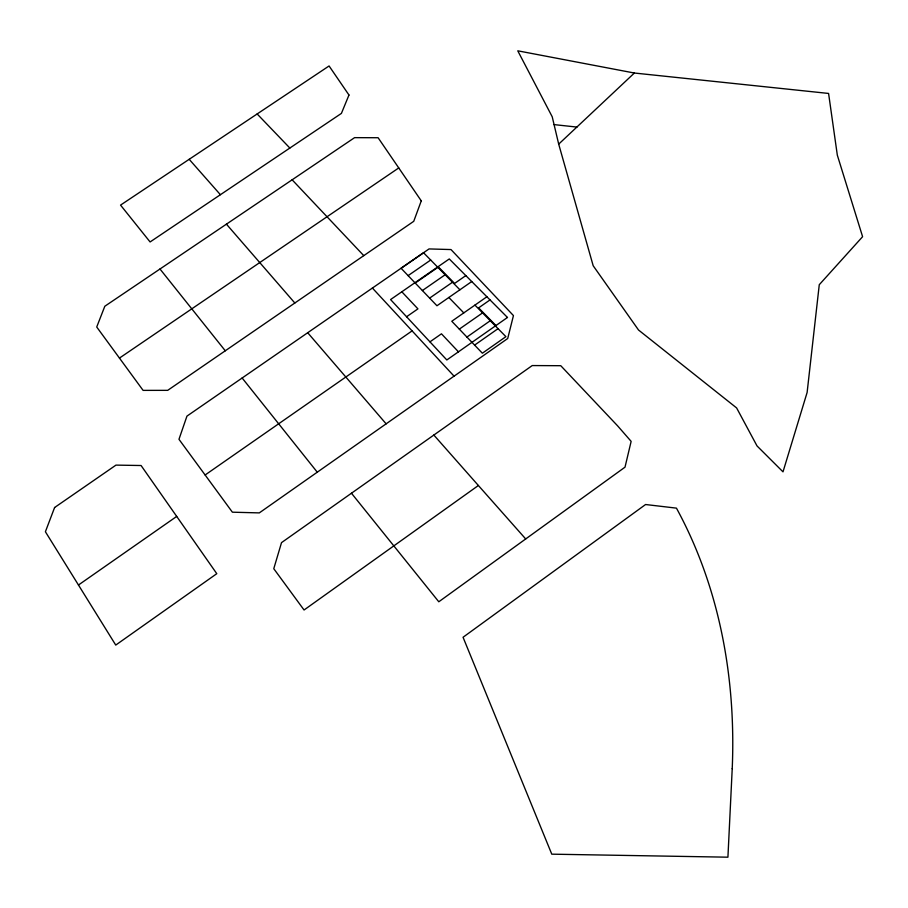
<?xml version="1.0" encoding="UTF-8"?>
<svg xmlns="http://www.w3.org/2000/svg" width="908" height="908" viewBox="0 0 908 908"><rect width="100%" height="100%" fill="white"/><g stroke="black" fill="none" stroke-linecap="round" stroke-linejoin="round"><path stroke-width="1.36" d="M558.692 144.134L634.374 73.026L828.584 93.445L837.324 155.154L862.6 236.693L819.266 284.715L807.121 392.46L783.002 471.854L757.022 445.93L736.615 407.93L638.528 330.013L593.185 265.749L558.692 144.134L552.223 116.792L517.764 50.814L634.374 73.026M525.698 538.955L478.38 485.496L304.055 609.994L273.773 568.703L281.514 542.632L532.247 365.561L560.769 365.708L617.588 425.829L631.139 441.367L625.01 467.166L438.791 601.777L351.464 493.226M474.612 345.108L498.061 328.662M454.057 376.139L259.302 512.895L232.391 512.191L178.967 439.302L186.957 416.114L429.053 248.928L451.004 249.564L513.451 315.587L507.708 338.514L454.068 376.173L372.405 288.052M78.463 585.013L176.708 516.414M429.949 341.851L441.458 333.815L458.449 351.827M490.014 299.912L478.607 307.88L495.961 325.541M459.323 329.127L482.579 312.885M466.928 337.072L490.275 320.728M205.129 474.986L412.119 330.864M486.892 296.768L451.787 321.262L482.364 353.212L505.915 336.664L474.941 305.111M422.39 290.549L445.158 274.761M429.632 298.108L452.502 282.24M406.58 316.756L417.93 308.868L401.824 291.786M465.838 275.601L454.59 283.421L438.133 266.668M471.751 281.548L436.952 305.758L401.075 268.269L423.559 252.764L459.913 289.788M408.112 275.623L430.698 260.029M415.217 283.046L437.894 267.361M119.459 358.081L398.748 167.935M554.039 124.6L577 127.086M448.847 297.484L463.795 312.885M257.157 113.965L289.856 148.049M292.126 179.795L363.767 255.636M433.842 435.046L478.38 485.496M189.193 159.32L220.394 194.698M226.433 224.162L294.828 303M307.71 332.737L386.15 423.854M159.99 269.006L225.286 350.794M242.141 378L317.289 472.205M732.223 768.622L727.921 857.186L551.78 854.167L463.057 637.268L645.577 504.519L676.449 508.139C719.794 587.635 736.048 678.696 732.223 768.622M421.267 200.861L413.742 221.314L167.696 390.349L143.101 390.383L96.725 327.016L104.817 306.246L354.585 137.653L378.103 137.732L421.267 200.861M54.605 507.515L45.4 531.748L115.747 645.077L216.785 573.686L141.081 465.52L115.974 465.112L54.605 507.515M348.967 95.022L341.408 113.398L150.092 241.959L120.548 205.106L329.082 65.966L348.967 95.022M507.47 317.471L446.827 359.965L390.576 299.572L449.278 258.95L507.47 317.471"/></g></svg>
